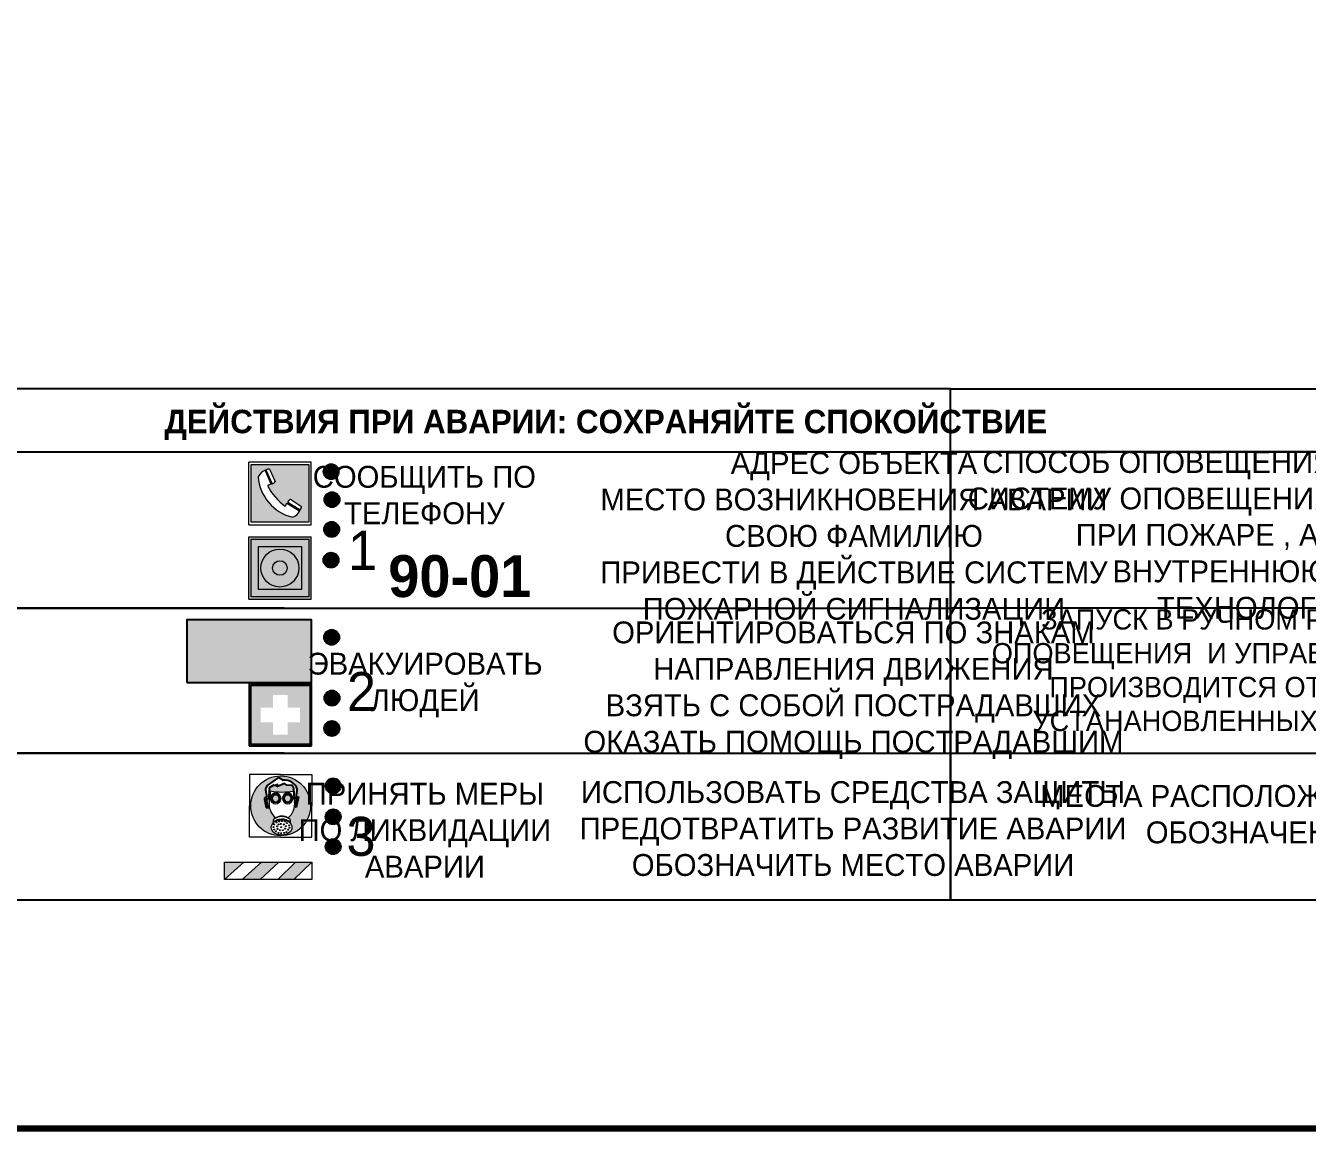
# Model space of a CAD drawing. Header units: millimetres. Extents: x 13810 to 67229, y 12374 to 21950.
# Drawn here: x 19614.8 to 19778.9, y 18686.5 to 18827.7 of the extents above; entities that cross this region are included whole.
import ezdxf

# ---------------------------------------------------------------- set-up
doc = ezdxf.new("R2010")
doc.units = ezdxf.units.MM
doc.styles.add('обычный', font='arial.ttf')

# ---------------------------------------------------------------- blocks, each defined once
blk = doc.blocks.new('A$C38D26F80')
h = blk.add_hatch(color=5)
h.dxf.hatch_style = 1
h.paths.add_polyline_path([(-8.77, -4.48, 1), (-0.19, -4.48, 1)])
h.paths.add_polyline_path([(-6.75, -3.58), (-6.75, -3.31), (-6.62, -3.22), (-6.5, -3.22), (-6.42, -3.3), (-6.39, -3.28), (-6.59, -2.23), (-6.59, -2.01), (-6.38, -1.58), (-4.76, -0.4), (-4.13, -0.79, -0.362848), (-2.1, -2.1, -0.201049), (-2.17, -2.48, 0.085434), (-2.26, -3.13), (-1.9, -3.16), (-2.25, -4.7), (-2.4, -4.59), (-2.43, -4.34), (-2.36, -4.34), (-2.14, -3.34), (-2.47, -3.42), (-2.58, -1.95), (-2.77, -1.58), (-3.58, -1.52), (-3.92, -1.26), (-5.05, -1.73), (-4.87, -1.39), (-5.41, -1.6), (-5.41, -1.46), (-6.13, -1.87), (-6.18, -3.5), (-6.56, -3.47), (-6.37, -4.59), (-6.16, -4.43), (-6.16, -4.66), (-6.36, -4.79), (-6.37, -4.8), (-6.51, -4.76)], flags=16)
h.paths.add_polyline_path([(-6.51, -4.76), (-6.36, -4.79), (-6.37, -4.8)], flags=0)
h.paths.add_polyline_path([(-5.92, -2.34, 0.089508), (-2.67, -2.35), (-2.48, -3.88, -0.268602), (-3.4, -6.18, 0.262449), (-5.2, -6.18, -0.268602), (-6.11, -3.88)], flags=16)
edge = h.paths.add_edge_path(flags=16)
edge.add_ellipse((-5.19, -3.41), major_axis=(0, 0.842), ratio=0.848992, start_angle=0, end_angle=360)
edge = h.paths.add_edge_path(flags=0)
edge.add_ellipse((-5.19, -3.39), major_axis=(0, 0.665), ratio=0.853798, start_angle=0, end_angle=360)
edge = h.paths.add_edge_path(flags=0)
edge.add_ellipse((-5.19, -3.4), major_axis=(0, 0.528), ratio=0.864094, start_angle=0, end_angle=360)
edge = h.paths.add_edge_path(flags=16)
edge.add_ellipse((-3.47, -3.4), major_axis=(0, 0.842), ratio=0.848992, start_angle=0, end_angle=360)
h.paths.add_polyline_path([(-3.13, -6.45), (-3.13, -6.84, 0.383174), (-5.57, -6.85), (-5.57, -6.49, -0.369952)], flags=16)
edge = h.paths.add_edge_path(flags=0)
edge.add_ellipse((-3.47, -3.39), major_axis=(0, 0.665), ratio=0.853798, start_angle=0, end_angle=360)
edge = h.paths.add_edge_path(flags=0)
edge.add_ellipse((-3.47, -3.4), major_axis=(0, 0.528), ratio=0.864094, start_angle=0, end_angle=360)
edge = h.paths.add_edge_path(flags=16)
edge.add_ellipse((-4.34, -7.57), major_axis=(-1.48, 0), ratio=0.744955, start_angle=0, end_angle=360)
h.paths.add_polyline_path([(-5.01, -6.85, -1), (-5.15, -6.85, -1)], flags=0)
h.paths.add_polyline_path([(-5.33, -7.14, -1), (-5.47, -7.14, -1)], flags=0)
h.paths.add_polyline_path([(-4.61, -6.71, -1), (-4.74, -6.71, -1)], flags=16)
h.paths.add_polyline_path([(-5.43, -7.51, -1), (-5.57, -7.51, -1)], flags=0)
h.paths.add_polyline_path([(-4.26, -6.67, -1), (-4.4, -6.67, -1)], flags=16)
h.paths.add_polyline_path([(-4.74, -7.14, -1), (-4.88, -7.14, -1)], flags=0)
h.paths.add_polyline_path([(-4.93, -7.43, -1), (-5.07, -7.43, -1)], flags=0)
h.paths.add_polyline_path([(-4.41, -7.07, -1), (-4.54, -7.07, -1)], flags=0)
h.paths.add_polyline_path([(-5.33, -7.87, -1), (-5.46, -7.87, -1)], flags=0)
h.paths.add_polyline_path([(-3.8, -6.71, -1), (-3.94, -6.71, -1)], flags=16)
h.paths.add_polyline_path([(-4.85, -7.78, -1), (-4.98, -7.78, -1)], flags=0)
h.paths.add_polyline_path([(-3.96, -7.14, -1), (-4.1, -7.14, -1)], flags=0)
h.paths.add_polyline_path([(-4.33, -7.53, -1), (-4.47, -7.53, -1)], flags=0)
h.paths.add_polyline_path([(-5.09, -8.12, -1), (-5.23, -8.12, -1)], flags=0)
h.paths.add_polyline_path([(-3.5, -6.94, -1), (-3.64, -6.94, -1)], flags=0)
h.paths.add_polyline_path([(-4.54, -7.97, -1), (-4.68, -7.97, -1)], flags=0)
h.paths.add_polyline_path([(-3.66, -7.39, -1), (-3.8, -7.39, -1)], flags=0)
h.paths.add_polyline_path([(-4.73, -8.35, -1), (-4.86, -8.35, -1)], flags=0)
h.paths.add_polyline_path([(-4.09, -7.96, -1), (-4.23, -7.96, -1)], flags=0)
h.paths.add_polyline_path([(-3.77, -7.74, -1), (-3.91, -7.74, -1)], flags=0)
h.paths.add_polyline_path([(-3.22, -7.27, -1), (-3.35, -7.27, -1)], flags=0)
h.paths.add_polyline_path([(-4.34, -8.4, -1), (-4.47, -8.4, -1)], flags=0)
h.paths.add_polyline_path([(-3.16, -7.61, -1), (-3.3, -7.61, -1)], flags=0)
h.paths.add_polyline_path([(-3.9, -8.35, -1), (-4.04, -8.35, -1)], flags=0)
h.paths.add_polyline_path([(-3.32, -7.91, -1), (-3.46, -7.91, -1)], flags=0)
h.paths.add_polyline_path([(-3.55, -8.23, -1), (-3.69, -8.23, -1)], flags=0)
at = {"color": 5, "lineweight": 5}
for p, q in [((-4.48, 0), (-8.96, 0)), ((-8.96, 0), (-8.96, -4.48)), ((-4.48, 0), (0, 0)), ((0, 0), (0, -4.48)), ((-6.59, -2.01), (-6.38, -1.58)), ((-6.38, -1.58), (-4.76, -0.4)), ((-5.41, -1.46), (-6.13, -1.87)), ((-4.87, -1.39), (-5.41, -1.6)), ((-5.41, -1.6), (-5.41, -1.46)), ((-3.92, -1.26), (-5.05, -1.73)), ((-5.05, -1.73), (-4.87, -1.39)), ((-4.76, -0.4), (-4.13, -0.79)), ((-3.58, -1.52), (-3.92, -1.26)), ((-2.77, -1.58), (-3.58, -1.52)), ((-2.58, -1.95), (-2.77, -1.58)), ((-6.75, -3.31), (-6.62, -3.22)), ((-6.75, -3.58), (-6.75, -3.31)), ((-6.51, -4.76), (-6.75, -3.58)), ((-6.62, -3.22), (-6.5, -3.22)), ((-6.59, -2.23), (-6.59, -2.01)), ((-6.39, -3.28), (-6.59, -2.23)), ((-6.18, -3.5), (-6.56, -3.47)), ((-6.56, -3.47), (-6.37, -4.59)), ((-6.5, -3.22), (-6.42, -3.3)), ((-6.42, -3.3), (-6.39, -3.28)), ((-6.13, -1.87), (-6.18, -3.5)), ((-5.92, -2.34), (-6.11, -3.88)), ((-2.67, -2.34), (-2.48, -3.88)), ((-2.47, -3.42), (-2.58, -1.95)), ((-2.14, -3.34), (-2.47, -3.42)), ((-2.36, -4.34), (-2.14, -3.34)), ((-1.9, -3.16), (-2.26, -3.13)), ((-2.25, -4.7), (-1.9, -3.16)), ((-8.96, -8.96), (-8.96, -4.48)), ((-6.37, -4.8), (-6.51, -4.76)), ((-6.37, -4.59), (-6.16, -4.43)), ((-6.16, -4.66), (-6.37, -4.8)), ((-6.16, -4.43), (-6.16, -4.66)), ((-2.43, -4.34), (-2.4, -4.59)), ((-2.43, -4.34), (-2.36, -4.34)), ((-2.4, -4.59), (-2.25, -4.7)), ((0, -8.96), (0, -4.48)), ((-5.57, -6.49), (-5.57, -6.85)), ((-3.13, -6.45), (-3.13, -6.84)), ((-4.48, -8.96), (-8.96, -8.96)), ((-4.48, -8.96), (0, -8.96))]:
    blk.add_line(p, q, dxfattribs=at)
at = {"color": 5}
for p, q in [((-6.59, -2.01), (-6.38, -1.58)), ((-6.38, -1.58), (-4.76, -0.4)), ((-5.41, -1.46), (-6.13, -1.87)), ((-4.87, -1.39), (-5.41, -1.6)), ((-5.41, -1.6), (-5.41, -1.46)), ((-3.92, -1.26), (-5.05, -1.73)), ((-5.05, -1.73), (-4.87, -1.39)), ((-4.76, -0.4), (-4.13, -0.79)), ((-3.58, -1.52), (-3.92, -1.26)), ((-2.77, -1.58), (-3.58, -1.52)), ((-2.58, -1.95), (-2.77, -1.58)), ((-6.75, -3.31), (-6.62, -3.22)), ((-6.75, -3.58), (-6.75, -3.31)), ((-6.51, -4.76), (-6.75, -3.58)), ((-6.62, -3.22), (-6.5, -3.22)), ((-6.59, -2.23), (-6.59, -2.01)), ((-6.39, -3.28), (-6.59, -2.23)), ((-6.18, -3.5), (-6.56, -3.47)), ((-6.56, -3.47), (-6.37, -4.59)), ((-6.5, -3.22), (-6.42, -3.3)), ((-6.42, -3.3), (-6.39, -3.28)), ((-6.13, -1.87), (-6.18, -3.5)), ((-2.47, -3.42), (-2.58, -1.95)), ((-2.14, -3.34), (-2.47, -3.42)), ((-2.36, -4.34), (-2.14, -3.34)), ((-2.26, -3.13), (-1.9, -3.16)), ((-1.9, -3.16), (-2.25, -4.7)), ((-6.37, -4.8), (-6.51, -4.76)), ((-6.36, -4.79), (-6.51, -4.76)), ((-6.37, -4.59), (-6.16, -4.43)), ((-6.16, -4.66), (-6.37, -4.8)), ((-6.16, -4.66), (-6.36, -4.79)), ((-6.16, -4.43), (-6.16, -4.66)), ((-2.4, -4.59), (-2.43, -4.34)), ((-2.43, -4.34), (-2.36, -4.34)), ((-2.25, -4.7), (-2.4, -4.59))]:
    blk.add_line(p, q, dxfattribs=at)
at = {"color": 5, "lineweight": 5}
for centre, radius in [((-4.48, -4.48), 4.29), ((-5.4, -7.14), 0.0678), ((-5.08, -6.85), 0.0678), ((-4.81, -7.14), 0.0678), ((-4.67, -6.71), 0.0678), ((-4.47, -7.07), 0.0678), ((-4.33, -6.67), 0.0678), ((-4.03, -7.14), 0.0678), ((-3.87, -6.71), 0.0678), ((-3.73, -7.39), 0.0678), ((-3.57, -6.94), 0.0678), ((-3.28, -7.27), 0.0678), ((-5.5, -7.51), 0.0678), ((-5.4, -7.87), 0.0678), ((-5.16, -8.12), 0.0678), ((-5, -7.43), 0.0678), ((-4.91, -7.78), 0.0678), ((-4.79, -8.35), 0.0678), ((-4.61, -7.97), 0.0678), ((-4.4, -7.53), 0.0678), ((-4.4, -8.4), 0.0678), ((-4.16, -7.96), 0.0678), ((-3.97, -8.35), 0.0678), ((-3.84, -7.74), 0.0678), ((-3.62, -8.23), 0.0678), ((-3.39, -7.91), 0.0678), ((-3.23, -7.61), 0.0678)]:
    blk.add_circle(centre, radius, dxfattribs=at)
at = {"color": 5}
for centre, radius, start, end in [((-3.89, -2.66), 1.88, 17.387, 97.1599), ((-0.35, -3.07), 1.91, 162.2553, 181.7878), ((-2.6, -2.2), 0.511, 326.3906, 11.8614)]:
    blk.add_arc(centre, radius, start, end, dxfattribs=at)
at = {"color": 5, "lineweight": 5}
for centre, radius, start, end in [((-4.28, 6.66), 9.15, 259.6987, 280.1569), ((-0.47, -3.05), 1.79, 161.5846, 182.4584), ((-2.6, -2.2), 0.513, 326.4781, 11.7739), ((-3.66, -4.24), 2.47, 171.573, 231.7124), ((-4.93, -4.24), 2.47, 308.2876, 8.427), ((-4.33, -7.88), 1.87, 50.358, 131.5662), ((-4.34, -8.2), 1.82, 48.4943, 132.3565), ((-4.3, -7.78), 1.83, 60.5889, 119.4111)]:
    blk.add_arc(centre, radius, start, end, dxfattribs=at)
for centre, major_axis, ratio in [((-5.19, -3.41), (0, 0.842), 0.848992), ((-5.19, -3.39), (0, 0.665), 0.853798), ((-5.19, -3.4), (0, 0.528), 0.864094), ((-3.47, -3.4), (0, 0.842), 0.848992), ((-3.47, -3.39), (0, 0.665), 0.853798), ((-3.47, -3.4), (0, 0.528), 0.864094), ((-4.34, -7.57), (-1.48, 0), 0.744955)]:
    blk.add_ellipse(centre, major_axis=major_axis, ratio=ratio, dxfattribs=at)
blk = doc.blocks.new('A$C47DD6509')
at = {"lineweight": 5}
for points in [[(-8.69, 0), (-11.19, 0), (-11.19, -2.22)], [(-4.22, 0), (-6.45, 0), (-8.91, -2.22), (-6.61, -2.22)], [(0, 0), (-2.09, 0), (-4.36, -2.22), (-2.29, -2.22)]]:
    blk.add_hatch(color=242, dxfattribs=at).paths.add_polyline_path(points)
at = {"color": 242, "lineweight": 5}
for p, q in [((-11.19, -2.22), (-8.69, 0)), ((-11.19, -2.22), (-11.19, 0)), ((-11.19, 0), (-8.69, 0)), ((-11.19, 0), (0, 0)), ((-8.91, -2.22), (-6.45, 0)), ((-6.61, -2.22), (-4.22, 0)), ((-4.36, -2.22), (-2.09, 0)), ((-2.29, -2.22), (0, 0)), ((0, 0), (0, -2.22)), ((0, -2.22), (-11.19, -2.22))]:
    blk.add_line(p, q, dxfattribs=at)
blk = doc.blocks.new('A$C32E8229D')
at = {"true_color": 0xffffff}
blk.add_hatch(color=7, dxfattribs=at).paths.add_polyline_path([(0, 0), (0, -8), (16, -8), (16, 0)])
h = blk.add_hatch(color=126)
h.paths.add_polyline_path([(0.2, -0.2), (15.8, -0.2), (15.8, -7.8), (0.2, -7.8)])
h.paths.add_polyline_path([(13.49, -2.05), (12.08, -2.05), (11.37, -2.63, 0.162397), (11.29, -2.84), (11.29, -3.63), (10.35, -3.63), (10.35, -4.05), (11.68, -4.05), (11.68, -3.48), (12.26, -4.28), (11.29, -5.1), (11.29, -6.78), (11.85, -6.78), (11.85, -5.44), (12.8, -4.64), (12.8, -5.94), (14.46, -5.94), (14.46, -5.39), (13.45, -5.39), (13.45, -3.97), (12.46, -2.59), (13.15, -2.59), (13.69, -3.34), (14.18, -3)], flags=16)
h.paths.add_polyline_path([(10.74, -1.82, 1), (11.8, -1.82, 1)], flags=16)
h.paths.add_polyline_path([(9.39, -3.59), (5.99, -3.59), (6.56, -3.03), (5.91, -3.03), (5.1, -3.83), (5.91, -4.64), (6.56, -4.64), (5.99, -4.09), (9.39, -4.09)], flags=16)
h.paths.add_polyline_path([(4.29, -1.08), (1.72, -1.08), (1.72, -6.6), (4.29, -6.6)], flags=16)
at = {"color": 126}
blk.add_lwpolyline([(16, -8), (0, -8), (0, 0), (16, 0)], close=True, dxfattribs=at)
blk = doc.blocks.new('A$C18900ED3')
h = blk.add_hatch(color=126)
h.paths.add_polyline_path([(-0.18, -0.18), (-7.02, -0.18), (-7.02, -7.02), (-0.18, -7.02)])
h.paths.add_polyline_path([(-5.89, -4.46), (-5.89, -2.77), (-4.46, -2.77), (-4.46, -1.31), (-2.77, -1.31), (-2.77, -2.77), (-1.33, -2.77), (-1.33, -4.46), (-2.77, -4.46), (-2.77, -5.89), (-4.46, -5.89), (-4.46, -4.46)], flags=16)
at = {"color": 126}
for p, q in [((-7.2, 0), (-7.2, -7.2)), ((0, 0), (-7.2, 0)), ((0, -7.2), (0, 0)), ((-7.02, -7.02), (-7.02, -0.18)), ((-7.02, -0.18), (-0.18, -0.18)), ((-0.18, -0.18), (-0.18, -7.02)), ((-7.2, -7.2), (0, -7.2)), ((-0.18, -7.02), (-7.02, -7.02))]:
    blk.add_line(p, q, dxfattribs=at)
blk = doc.blocks.new('A$C456E1F9C')
at = {"lineweight": 5}
h = blk.add_hatch(color=242, dxfattribs=at)
h.paths.add_polyline_path([(0.51, -1.47), (0.51, -13.26), (12.29, -13.26), (12.29, -1.47)])
h.paths.add_polyline_path([(5.42, -4.95, -0.254479), (4.78, -5.4), (3.52, -2.53, -0.209735), (4.23, -2.4)], flags=16)
h.paths.add_polyline_path([(8.53, -8.6), (10.87, -10.17), (10.54, -10.76), (8.03, -9.13, -0.192251)], flags=16)
h.paths.add_polyline_path([(4.61, -5.49, 0.005518), (3.87, -5.72, 0.128647), (7.49, -10.01, 0.00809), (7.83, -9.33), (10.47, -10.97, -0.16736), (8.99, -12.25, -0.327862), (1.95, -3.95, -0.166952), (3.36, -2.62)], flags=16)
at = {"color": 242, "lineweight": 5}
for p, q in [((0, -13.77), (0, -0.97)), ((12.8, -0.97), (0, -0.97)), ((4.61, -5.49), (3.36, -2.62)), ((3.52, -2.53), (4.78, -5.4)), ((4.23, -2.4), (5.42, -4.95)), ((12.8, -13.77), (12.8, -0.97)), ((7.83, -9.33), (10.47, -10.97)), ((8.03, -9.13), (10.54, -10.76)), ((10.81, -10.12), (8.53, -8.6)), ((10.54, -10.76), (10.8, -10.3)), ((10.8, -10.3), (10.81, -10.12)), ((0, -13.77), (12.8, -13.77))]:
    blk.add_line(p, q, dxfattribs=at)
blk.add_lwpolyline([(0.51, -1.47), (12.29, -1.47), (12.29, -13.26), (0.51, -13.26)], close=True, dxfattribs=at)
for centre, radius, start, end in [((4.59, -5.34), 2.99, 114.2845, 152.1974), ((4.02, -3.27), 0.891, 76.3284, 123.7092), ((11.12, -3.31), 9.19, 183.9915, 256.6009), ((4.68, -4.59), 0.824, 276.9621, 334.0723), ((14.98, -39.1), 35.17, 107.1487, 108.4135), ((13.86, -0.94), 11.08, 205.5536, 234.8762), ((-13.31, 0.8), 23.44, 332.5487, 334.4027), ((8.94, -9.5), 0.989, 114.4092, 157.9388), ((7.87, -9.46), 3, 291.9291, 329.9329)]:
    blk.add_arc(centre, radius, start, end, dxfattribs=at)
blk = doc.blocks.new('A$C54414219')
at = {"true_color": 0xffffff}
h = blk.add_hatch(color=7, dxfattribs=at)
h.paths.add_polyline_path([(2.39, -9.45), (2.39, -18.3), (11.23, -18.3), (11.23, -9.45)], flags=0)
h.paths.add_polyline_path([(10.71, -13.87, -1), (2.92, -13.87, -1)], flags=0)
h.paths.add_polyline_path([(8.3, -13.87, -1), (5.33, -13.87, -1)], flags=0)
h.paths.add_polyline_path([(0.41, -7.47), (0.41, -20.27), (13.21, -20.27), (13.21, -7.47)])
h.paths.add_polyline_path([(0.92, -19.77), (12.71, -19.77), (12.71, -7.98), (0.92, -7.98)], flags=16)
h.paths.add_polyline_path([(11.23, -9.45), (11.23, -18.3), (2.39, -18.3), (2.39, -9.45)], flags=0)
at = {"lineweight": 5}
h = blk.add_hatch(color=242, dxfattribs=at)
h.paths.add_polyline_path([(12.71, -7.98), (0.92, -7.98), (0.92, -19.77), (12.71, -19.77)])
h.paths.add_polyline_path([(11.23, -18.3), (2.39, -18.3), (2.39, -9.45), (11.23, -9.45)], flags=16)
h.paths.add_polyline_path([(10.71, -13.87, -1), (2.92, -13.87, -1)], flags=0)
h.paths.add_polyline_path([(8.3, -13.87, -1), (5.33, -13.87, -1)], flags=0)
at = {"true_color": 0xffffff}
h = blk.add_hatch(color=7, dxfattribs=at)
h.paths.add_polyline_path([(2.39, -9.45), (2.39, -18.3), (11.23, -18.3), (11.23, -9.45)])
h.paths.add_polyline_path([(10.71, -13.87, -1), (2.92, -13.87, -1)], flags=16)
h.paths.add_polyline_path([(8.3, -13.87, -1), (5.33, -13.87, -1)], flags=0)
at = {"lineweight": 5}
h = blk.add_hatch(color=242, dxfattribs=at)
h.paths.add_polyline_path([(2.92, -13.87, 1), (10.71, -13.87, 1)])
h.paths.add_polyline_path([(8.3, -13.87, -1), (5.33, -13.87, -1)], flags=16)
at = {"color": 242, "lineweight": 5}
for p, q in [((0.41, -20.27), (0.41, -7.47)), ((0.41, -7.47), (13.21, -7.47)), ((0.41, -7.47), (13.21, -7.47)), ((13.21, -20.27), (13.21, -7.47)), ((0.41, -20.27), (13.21, -20.27))]:
    blk.add_line(p, q, dxfattribs=at)
for points in [[(0.92, -7.98), (12.71, -7.98), (12.71, -19.77), (0.92, -19.77)], [(2.39, -9.45), (11.23, -9.45), (11.23, -18.3), (2.39, -18.3)]]:
    blk.add_lwpolyline(points, close=True, dxfattribs=at)
for radius in [3.89, 1.49]:
    blk.add_circle((6.81, -13.87), radius, dxfattribs=at)

msp = doc.modelspace()

# ---------------------------------------------------------------- hatches: boundary and pattern name
at = {"lineweight": 0}
h = msp.add_hatch(color=256, dxfattribs=at)
h.dxf.hatch_style = 1
h.paths.add_polyline_path([(19652.97, 18770.62, 1), (19654.9, 18770.62, 1)])
h = msp.add_hatch(color=256, dxfattribs=at)
h.dxf.hatch_style = 1
h.paths.add_polyline_path([(19653.07, 18767.04, 1), (19655, 18767.04, 1)])
h = msp.add_hatch(color=256, dxfattribs=at)
h.dxf.hatch_style = 1
h.paths.add_polyline_path([(19653.03, 18763.23, 1), (19654.97, 18763.23, 1)])
h = msp.add_hatch(color=256, dxfattribs=at)
h.dxf.hatch_style = 1
h.paths.add_polyline_path([(19652.95, 18759.3, 1), (19654.88, 18759.3, 1)])
h = msp.add_hatch(color=256, dxfattribs=at)
h.dxf.hatch_style = 1
h.paths.add_polyline_path([(19653.04, 18749.41, 1), (19654.97, 18749.41, 1)])
h = msp.add_hatch(color=256, dxfattribs=at)
h.dxf.hatch_style = 1
h.paths.add_polyline_path([(19653.08, 18741.63, 1), (19655.01, 18741.63, 1)])
h = msp.add_hatch(color=256, dxfattribs=at)
h.dxf.hatch_style = 1
h.paths.add_polyline_path([(19653.07, 18737.73, 1), (19655, 18737.73, 1)])
h = msp.add_hatch(color=256, dxfattribs=at)
h.dxf.hatch_style = 1
h.paths.add_polyline_path([(19653.23, 18730.38, 1), (19655.16, 18730.38, 1)])
h = msp.add_hatch(color=256, dxfattribs=at)
h.dxf.hatch_style = 1
h.paths.add_polyline_path([(19653.22, 18726.43, 1), (19655.15, 18726.43, 1)])
h = msp.add_hatch(color=256, dxfattribs=at)
h.dxf.hatch_style = 1
h.paths.add_polyline_path([(19653.22, 18722.6, 1), (19655.16, 18722.6, 1)])

# ---------------------------------------------------------------- linework, layer by layer
at = {"color": 2, "lineweight": 100}
msp.add_lwpolyline([(19420.36, 19081.52), (20020.36, 19081.52), (20020.36, 18686.52), (19420.36, 18686.52)], close=True, dxfattribs=at)
for points in [[(19589.49, 18773.16), (19733.25, 18773.16), (19733.25, 18781.21), (19589.49, 18781.21)], [(19733.25, 18781.21), (19854.97, 18781.21), (19854.97, 18715.76), (19733.25, 18715.76)], [(19733.25, 18781.21), (19854.97, 18781.21), (19854.97, 18773.16), (19733.25, 18773.16)], [(19589.49, 18773.16), (19733.25, 18773.16), (19733.25, 18715.76), (19589.49, 18715.76)], [(19733.25, 18773.16), (19854.97, 18773.16), (19854.97, 18753.16), (19733.25, 18753.16)], [(19854.97, 18753.16), (19733.25, 18753.16), (19733.25, 18734.59), (19854.97, 18734.59)]]:
    msp.add_lwpolyline(points, close=True)
for points in [[(19647.9, 18753.16), (19589.49, 18753.16), (19733.25, 18753.16)], [(19647.9, 18734.59), (19589.49, 18734.59), (19733.25, 18734.59)]]:
    msp.add_lwpolyline(points)
for centre in [(19653.93, 18770.62), (19654.04, 18767.04), (19654, 18763.23), (19653.92, 18759.3), (19654, 18749.41), (19654.04, 18741.63), (19654.03, 18737.73), (19654.19, 18730.38), (19654.19, 18726.43), (19654.19, 18722.6)]:
    msp.add_circle(centre, 0.966)

# ---------------------------------------------------------------- block references
for name, p, xscale, yscale, zscale in [('A$C456E1F9C', (19643.38, 18772.44), 0.625, 0.625, 0.625), ('A$C54414219', (19643.12, 18766.95), 0.625, 0.625, 0.625), ('A$C18900ED3', (19651.44, 18743.49), 1.111111111007631, 1.111111111007631, 1.111111111007631), ('A$C38D26F80', (19651.47, 18731.82), 0.8928571427240968, 0.8928571427240968, 0.8928571427240968)]:
    msp.add_blockref(name, p, dxfattribs=dict(xscale=xscale, yscale=yscale, zscale=zscale))
at = {"xscale": -1}
msp.add_blockref('A$C32E8229D', (19651.44, 18751.64), dxfattribs=at)
at = {"color": 242, "true_color": 0xc1121c}
msp.add_blockref('A$C47DD6509', (19651.46, 18720.6), dxfattribs=at)

# ---------------------------------------------------------------- texts
at = {"lineweight": 0, "attachment_point": 5, "style": 'обычный'}
for s, insert, char_height, width in [('{\\fProxima Nova Rg|b1|i0|c204|p2;ДЕЙСТВИЯ ПРИ АВАРИИ: СОХРАНЯЙТЕ СПОКОЙСТВИЕ\\H1.6644x; }', (19689.1, 18776.61), 3, 175.1736), ('{\\fProxima Nova Rg|b0|i0|c204|p2;СПОСОБ ОПОВЕЩЕНИЯ АВТОМАТИЧЕСКИЙ ЧЕРЕЗ РЕЧЕВУЮ СИСТЕМУ ОПОВЕЩЕНИЯ И УПРАВЛЕНИЯ ЭВАКУАЦИЕЙ ЛЮДЕЙ ПРИ ПОЖАРЕ , А ТАК ЖЕ ВРУЧНУЮ, ИСПОЛЬЗУЯ ВНУТРЕННЮЮ ГРОМКУЮ СВЯЗЬ СИСТЕМЫ ТЕХНОЛОГИЧЕСКОГО ОПОВЕЩЕНИЯ.}', (19794.88, 18762.12), 2.8, 118.5618), ('\\pi-8.4,l8.4,t8.4;{\\fProxima Nova Rg|b0|i0|c204|p2;АДРЕС ОБЪЕКТА\\PМЕСТО ВОЗНИКНОВЕНИЯ АВАРИИ\\PСВОЮ ФАМИЛИЮ\\PПРИВЕСТИ В ДЕЙСТВИЕ СИСТЕМУ \\PПОЖАРНОЙ СИГНАЛИЗАЦИИ}', (19720.88, 18761.99), 2.8, 126.6484), ('{\\fProxima Nova Rg|b0|i0|c204|p2;СООБЩИТЬ ПО \\PТЕЛЕФОНУ}', (19665.87, 18767.61), 2.8, 126.6484), ('{\\fProxima Nova Rg|b0|i0|c204|p2;1\\H1.1667x; }', (19657.97, 18760.55), 5, 126.6484), ('{\\fProxima Nova Rg|b1|i0|c204|p2;\\H1.0714x;90-01\\fProxima Nova Rg|b0|i0|c204|p2;\\H0.93331x; \\H1.3449x; }', (19670.41, 18757.21), 5, 126.6484), ('{\\fProxima Nova Rg|b0|i0|c204|p2;\\P\\pt7.8;ЗАПУСК В РУЧНОМ РЕЖИМЕ АВТОМАТИЧЕСКОЙ СИСТЕМЫ ОПОВЕЩЕНИЯ  И УПРАВЛЕНИЯ ЭВАКУАЦИИ ЛЮДЕЙ ПРИ ПОЖАРЕ ПРОИЗВОДИТСЯ ОТ РУЧНЫХ ПОЖАРНЫХ ИЗВЕЩАТЕЛЕЙ, УСТАНАНОВЛЕННЫХ НА СТЕНАХ ВБЛИЗИ ЭВАКУАЦИОННЫХ ВЫХОДОВ. }', (19796.33, 18744.83), 2.6, 121.7868), ('\\pi-8.4,l8.4,t8.4;{\\fProxima Nova Rg|b0|i0|c204|p2;ОРИЕНТИРОВАТЬСЯ ПО ЗНАКАМ \\PНАПРАВЛЕНИЯ ДВИЖЕНИЯ\\PВЗЯТЬ С СОБОЙ ПОСТРАДАВШИХ\\PОКАЗАТЬ ПОМОЩЬ ПОСТРАДАВШИМ}', (19720.81, 18742.63), 2.8, 126.6484), ('{\\fProxima Nova Rg|b0|i0|c204|p2;ЭВАКУИРОВАТЬ \\PЛЮДЕЙ}', (19665.97, 18743.29), 2.8, 126.6484), ('{\\fProxima Nova Rg|b0|i0|c204|p2;2\\H1.1967x; }', (19657.82, 18742.46), 5, 126.6484), ('{\\fProxima Nova Rg|b0|i0|c204|p2;ПРИНЯТЬ МЕРЫ \\PПО ЛИКВИДАЦИИ \\PАВАРИИ}', (19665.94, 18724.71), 2.8, 126.6484), ('\\pi-8.4,l8.4,t8.4;{\\fProxima Nova Rg|b0|i0|c204|p2;ИСПОЛЬЗОВАТЬ СРЕДСТВА ЗАЩИТЫ \\PПРЕДОТВРАТИТЬ РАЗВИТИЕ АВАРИИ\\PОБОЗНАЧИТЬ МЕСТО АВАРИИ}', (19720.76, 18724.9), 2.8, 126.6484), ('\\pt8.4;{\\fProxima Nova Rg|b0|i0|c204|p2;\\PМЕСТА РАСПОЛОЖЕНИЯ ПОЖАРНЫХ ИЗВЕЩАТЕЛЕЙ ОБОЗНАЧЕНЫ НА НАСТОЯЩЕМ ПЛАНЕ}', (19794.68, 18728.69), 2.8, 118.5618), ('{\\fProxima Nova Rg|b0|i0|c204|p2;3\\H1.1967x; }', (19657.76, 18723.89), 5, 126.6484)]:
    msp.add_mtext(s, dxfattribs=dict(at, insert=insert, char_height=char_height, width=width))

doc.saveas('drawing.dxf')
